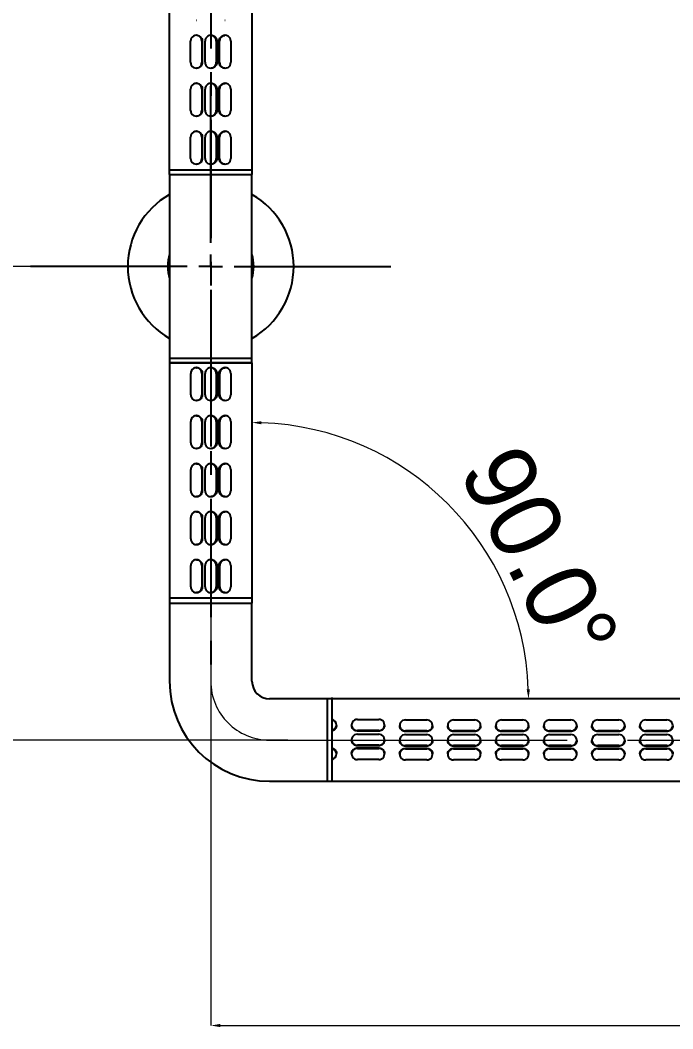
# Model space of a CAD drawing. Extents: x 0 to 3611, y 0 to 2646.
# Drawn here: x 2022 to 2297.4, y 915.2 to 1341.1 of the extents above; entities that cross this region are included whole.
import ezdxf

# ---------------------------------------------------------------- set-up
doc = ezdxf.new("R2010")
doc.units = 0
doc.header["$LTSCALE"] = 10
doc.header["$MEASUREMENT"] = 0
doc.header["$PDMODE"] = 3
doc.header["$PDSIZE"] = -10
doc.linetypes.add('CENTER2S', pattern=[16, 10, -2, 2, -2])
doc.linetypes.add('CENTERX2', pattern=[20.32, 12.7, -2.54, 2.54, -2.54])
doc.layers.get('0').update_dxf_attribs({"linetype": 'CONTINUOUS'})
doc.layers.get('DEFPOINTS').update_dxf_attribs({"linetype": 'CONTINUOUS'})
doc.layers.add('10', color=7, linetype='CONTINUOUS')
doc.layers.add('中心线层', color=1, linetype='CENTERX2', lineweight=25)
doc.styles.add('Daelim Dimension', font='')
doc.styles.get('Daelim Dimension').set_extended_font_data('나눔고딕')
doc.dimstyles.new('DEFAULT', dxfattribs={"dimscale": 2, "dimtxt": 2, "dimasz": 2, "dimexe": 0, "dimexo": 2, "dimgap": 1, "dimtad": 1, "dimdec": 0, "dimzin": 9, "dimdsep": 46, "dimtxsty": 'Daelim Dimension', "dimcen": 0.5, "dimclrd": 5, "dimclre": 5, "dimclrt": 256, "dimadec": 1, "dimazin": 0, "dimtfac": 1, "dimtdec": 0, "dimtix": 1, "dimtmove": 0, "dimatfit": 3, "dimfxl": 1, "dimtolj": 1, "dimtzin": 1, "dimlwd": 9, "dimlwe": 9, "dimarcsym": 0})

# ---------------------------------------------------------------- blocks, each defined once
blk = doc.blocks.new('*D4')
at = {"color": 5, "lineweight": 9, "transparency": 16777216}
for p, q in [((2119.78, 1143.95), (2119.78, 1171.18)), ((2162.04, 1054.5), (2236.46, 1054.5))]:
    blk.add_line(p, q, dxfattribs=at)
blk.add_arc((2119.78, 1054.5), 116.67, 1.9644, 88.0356, dxfattribs=at)
at = {"color": 5, "transparency": 16777216}
for points in [[(2123.77, 1170.44), (2123.79, 1171.77), (2119.78, 1171.18)], [(2237.05, 1058.51), (2235.72, 1058.49), (2236.46, 1054.5)]]:
    blk.add_solid(points, dxfattribs=at)
at = {"layer": 'DEFPOINTS', "color": 0, "transparency": 16777216}
for p in [(2178.12, 1155.54), (2119.78, 1139.95), (2119.78, 1133.53), (2127.24, 1054.5), (2158.04, 1054.5)]:
    blk.add_point(p, dxfattribs=at)
at = {"color": 7, "transparency": 16777216, "insert": (2241.13, 1115.42), "char_height": 30, "attachment_point": 5, "rotation": 296.6569, "style": 'Daelim Dimension'}
blk.add_mtext('\\A1;90.0°', dxfattribs=at)
blk = doc.blocks.new('*D5')
at = {"color": 5, "lineweight": 9, "transparency": 16777216}
for p, q in [((2063.39, 1237.11), (1991.93, 1237.11)), ((1991.93, 1233.11), (1991.93, 1041.11)), ((2134.96, 1037.11), (1991.93, 1037.11))]:
    blk.add_line(p, q, dxfattribs=at)
at = {"color": 5, "transparency": 16777216}
for points in [[(1991.27, 1233.11), (1992.6, 1233.11), (1991.93, 1237.11)], [(1991.27, 1041.11), (1992.6, 1041.11), (1991.93, 1037.11)]]:
    blk.add_solid(points, dxfattribs=at)
at = {"layer": 'DEFPOINTS', "color": 0, "transparency": 16777216}
for p in [(2067.39, 1237.11), (1991.93, 1037.11), (2138.96, 1037.11)]:
    blk.add_point(p, dxfattribs=at)
at = {"color": 7, "transparency": 16777216, "insert": (1973.67, 1137.11), "char_height": 30, "attachment_point": 5, "rotation": 90, "style": 'Daelim Dimension'}
blk.add_mtext('\\A1;200', dxfattribs=at)
blk = doc.blocks.new('*D12')
at = {"color": 5, "lineweight": 9, "transparency": 16777216}
for p, q in [((2102.39, 1095.37), (2102.39, 916.63)), ((2602.3, 1033.11), (2602.3, 916.63)), ((2106.39, 916.63), (2598.3, 916.63))]:
    blk.add_line(p, q, dxfattribs=at)
at = {"color": 5, "transparency": 16777216}
for points in [[(2106.39, 917.3), (2106.39, 915.97), (2102.39, 916.63)], [(2598.3, 917.3), (2598.3, 915.97), (2602.3, 916.63)]]:
    blk.add_solid(points, dxfattribs=at)
at = {"layer": 'DEFPOINTS', "color": 0, "transparency": 16777216}
for p in [(2102.39, 1099.37), (2602.3, 1037.11), (2602.3, 916.63)]:
    blk.add_point(p, dxfattribs=at)
at = {"color": 7, "transparency": 16777216, "insert": (2352.35, 934.92), "char_height": 30, "attachment_point": 5, "style": 'Daelim Dimension'}
blk.add_mtext('\\A1;500', dxfattribs=at)
blk = doc.blocks.new('*D13')
at = {"color": 5, "lineweight": 9, "transparency": 16777216}
for p, q in [((2098.39, 1737.11), (1896.96, 1737.11)), ((1896.96, 1041.11), (1896.96, 1733.11)), ((1987.93, 1037.11), (1896.96, 1037.11))]:
    blk.add_line(p, q, dxfattribs=at)
at = {"color": 5, "transparency": 16777216}
for points in [[(1896.29, 1733.11), (1897.63, 1733.11), (1896.96, 1737.11)], [(1896.29, 1041.11), (1897.63, 1041.11), (1896.96, 1037.11)]]:
    blk.add_solid(points, dxfattribs=at)
at = {"layer": 'DEFPOINTS', "color": 0, "transparency": 16777216}
for p in [(1896.96, 1737.11), (2102.39, 1737.11), (1991.93, 1037.11)]:
    blk.add_point(p, dxfattribs=at)
at = {"color": 7, "transparency": 16777216, "insert": (1878.74, 1387.11), "char_height": 30, "attachment_point": 5, "rotation": 90, "style": 'Daelim Dimension'}
blk.add_mtext('\\A1;700', dxfattribs=at)
blk = doc.blocks.new('SW_CENTERMARKSYMBOL_0')
at = {"layer": '中心线层', "color": 0}
for p, q in [((0, 1.25), (0, 9.5625)), ((0, 0), (0, 0.625)), ((-1.25, 0), (-9.5625, 0)), ((0, 0), (-0.625, 0)), ((0, 0), (0, -0.625)), ((0, 0), (0.625, 0)), ((1.25, 0), (9.5625, 0)), ((0, -1.25), (0, -9.5625))]:
    blk.add_line(p, q, dxfattribs=at)

msp = doc.modelspace()

# ---------------------------------------------------------------- linework, layer by layer
at = {"color": 1, "linetype": 'CENTER2S', "ltscale": 0.5}
msp.add_line((2102.39, 1699.05), (2102.39, 1061.96), dxfattribs=at)
for p, q in [((2085, 1275.86), (2085, 1679.29)), ((2119.78, 1679.3), (2119.78, 1275.86)), ((2085, 1196.36), (2085, 1095)), ((2119.78, 1196.36), (2119.78, 1095)), ((2540.6, 1054.5), (2158.04, 1054.5)), ((2158.04, 1019.72), (2540.61, 1019.72))]:
    msp.add_line(p, q)
at = {"color": 7, "linetype": 'Continuous', "lineweight": 25}
for p, q in [((2096.25, 1341.05), (2096.42, 1341.05)), ((2102.39, 1341.05), (2102.56, 1341.05)), ((2108.31, 1341.05), (2108.49, 1341.05)), ((2096.42, 1334.69), (2096.25, 1334.69)), ((2102.56, 1334.69), (2102.39, 1334.69)), ((2108.49, 1334.69), (2108.31, 1334.69)), ((2093.92, 1323.27), (2093.92, 1332.21)), ((2098.58, 1332.21), (2098.58, 1323.27)), ((2098.81, 1332.21), (2098.81, 1323.27)), ((2100.06, 1323.27), (2100.06, 1332.21)), ((2104.72, 1332.21), (2104.72, 1323.27)), ((2104.96, 1332.21), (2104.96, 1323.27)), ((2105.92, 1323.27), (2105.92, 1332.21)), ((2106.15, 1323.27), (2106.15, 1332.21)), ((2110.82, 1332.21), (2110.82, 1323.27)), ((2096.25, 1320.78), (2096.42, 1320.78)), ((2102.39, 1320.78), (2102.56, 1320.78)), ((2108.31, 1320.78), (2108.49, 1320.78)), ((2093.92, 1302.99), (2093.92, 1311.94)), ((2096.42, 1314.42), (2096.25, 1314.42)), ((2098.58, 1311.94), (2098.58, 1302.99)), ((2098.81, 1311.94), (2098.81, 1302.99)), ((2100.06, 1302.99), (2100.06, 1311.94)), ((2102.56, 1314.42), (2102.39, 1314.42)), ((2104.72, 1311.94), (2104.72, 1302.99)), ((2104.96, 1311.94), (2104.96, 1302.99)), ((2105.92, 1302.99), (2105.92, 1311.94)), ((2106.15, 1302.99), (2106.15, 1311.94)), ((2108.49, 1314.42), (2108.31, 1314.42)), ((2110.82, 1311.94), (2110.82, 1302.99)), ((2096.25, 1300.51), (2096.42, 1300.51)), ((2102.39, 1300.51), (2102.56, 1300.51)), ((2108.31, 1300.51), (2108.49, 1300.51)), ((2093.92, 1282.72), (2093.92, 1291.66)), ((2096.42, 1294.15), (2096.25, 1294.15)), ((2098.58, 1291.66), (2098.58, 1282.72)), ((2098.81, 1291.66), (2098.81, 1282.72)), ((2100.06, 1282.72), (2100.06, 1291.66)), ((2102.56, 1294.15), (2102.39, 1294.15)), ((2104.72, 1291.66), (2104.72, 1282.72)), ((2104.96, 1291.66), (2104.96, 1282.72)), ((2105.92, 1282.72), (2105.92, 1291.66)), ((2106.15, 1282.72), (2106.15, 1291.66)), ((2108.49, 1294.15), (2108.31, 1294.15)), ((2110.82, 1291.66), (2110.82, 1282.72)), ((2085, 1277.85), (2119.78, 1277.85)), ((2085, 1277.85), (2119.78, 1277.85)), ((2096.25, 1280.24), (2096.42, 1280.24)), ((2102.39, 1280.24), (2102.56, 1280.24)), ((2108.31, 1280.24), (2108.49, 1280.24)), ((2085, 1275.86), (2085, 1237.11)), ((2085, 1275.86), (2119.78, 1275.86)), ((2119.78, 1237.11), (2119.78, 1275.86)), ((2085, 1237.11), (2085, 1198.35)), ((2119.78, 1198.35), (2119.78, 1237.11)), ((2085, 1198.35), (2085, 1196.36)), ((2085, 1198.35), (2119.78, 1198.35)), ((2119.78, 1196.36), (2119.78, 1198.35)), ((2119.78, 1196.36), (2085, 1196.36)), ((2085, 1196.36), (2119.78, 1196.36)), ((2096.45, 1194.38), (2096.27, 1194.38)), ((2102.56, 1194.38), (2102.39, 1194.38)), ((2108.51, 1194.38), (2108.34, 1194.38)), ((2093.94, 1182.95), (2093.94, 1191.89)), ((2098.61, 1191.89), (2098.61, 1182.95)), ((2098.84, 1191.89), (2098.84, 1182.95)), ((2100.06, 1182.95), (2100.06, 1191.89)), ((2104.73, 1191.89), (2104.73, 1182.95)), ((2104.96, 1191.89), (2104.96, 1182.95)), ((2105.95, 1182.95), (2105.95, 1191.89)), ((2106.18, 1182.95), (2106.18, 1191.89)), ((2110.85, 1191.89), (2110.85, 1182.95)), ((2096.27, 1180.46), (2096.45, 1180.46)), ((2102.39, 1180.46), (2102.56, 1180.46)), ((2108.34, 1180.46), (2108.51, 1180.46)), ((2093.94, 1162.68), (2093.94, 1171.62)), ((2096.45, 1174.1), (2096.27, 1174.1)), ((2098.61, 1171.62), (2098.61, 1162.68)), ((2098.84, 1171.62), (2098.84, 1162.68)), ((2100.06, 1162.68), (2100.06, 1171.62)), ((2102.56, 1174.1), (2102.39, 1174.1)), ((2104.73, 1171.62), (2104.73, 1162.68)), ((2104.96, 1171.62), (2104.96, 1162.68)), ((2105.95, 1162.68), (2105.95, 1171.62)), ((2106.18, 1162.68), (2106.18, 1171.62)), ((2108.51, 1174.1), (2108.34, 1174.1)), ((2110.85, 1171.62), (2110.85, 1162.68)), ((2096.27, 1160.19), (2096.45, 1160.19)), ((2102.39, 1160.19), (2102.56, 1160.19)), ((2108.34, 1160.19), (2108.51, 1160.19)), ((2093.94, 1142.4), (2093.94, 1151.35)), ((2096.45, 1153.83), (2096.27, 1153.83)), ((2098.61, 1151.35), (2098.61, 1142.4)), ((2098.84, 1151.35), (2098.84, 1142.4)), ((2100.06, 1142.4), (2100.06, 1151.35)), ((2102.56, 1153.83), (2102.39, 1153.83)), ((2104.73, 1151.35), (2104.73, 1142.4)), ((2104.96, 1151.35), (2104.96, 1142.4)), ((2105.95, 1142.4), (2105.95, 1151.35)), ((2106.18, 1142.4), (2106.18, 1151.35)), ((2108.51, 1153.83), (2108.34, 1153.83)), ((2110.85, 1151.35), (2110.85, 1142.4)), ((2096.27, 1139.92), (2096.45, 1139.92)), ((2102.39, 1139.92), (2102.56, 1139.92)), ((2108.34, 1139.92), (2108.51, 1139.92)), ((2096.45, 1133.56), (2096.27, 1133.56)), ((2102.56, 1133.56), (2102.39, 1133.56)), ((2108.51, 1133.56), (2108.34, 1133.56)), ((2093.94, 1122.13), (2093.94, 1131.07)), ((2098.61, 1131.07), (2098.61, 1122.13)), ((2098.84, 1131.07), (2098.84, 1122.13)), ((2100.06, 1122.13), (2100.06, 1131.07)), ((2104.73, 1131.07), (2104.73, 1122.13)), ((2104.96, 1131.07), (2104.96, 1122.13)), ((2105.95, 1122.13), (2105.95, 1131.07)), ((2106.18, 1122.13), (2106.18, 1131.07)), ((2110.85, 1131.07), (2110.85, 1122.13)), ((2096.27, 1119.65), (2096.45, 1119.65)), ((2102.39, 1119.65), (2102.56, 1119.65)), ((2108.34, 1119.65), (2108.51, 1119.65)), ((2096.45, 1113.29), (2096.27, 1113.29)), ((2102.56, 1113.29), (2102.39, 1113.29)), ((2108.51, 1113.29), (2108.34, 1113.29)), ((2093.94, 1101.86), (2093.94, 1110.8)), ((2098.61, 1110.8), (2098.61, 1101.86)), ((2098.84, 1110.8), (2098.84, 1101.86)), ((2100.06, 1101.86), (2100.06, 1110.8)), ((2104.73, 1110.8), (2104.73, 1101.86)), ((2104.96, 1110.8), (2104.96, 1101.86)), ((2105.95, 1101.86), (2105.95, 1110.8)), ((2106.18, 1101.86), (2106.18, 1110.8)), ((2110.85, 1110.8), (2110.85, 1101.86)), ((2096.27, 1099.37), (2096.45, 1099.37)), ((2102.39, 1099.37), (2102.56, 1099.37)), ((2108.34, 1099.37), (2108.51, 1099.37)), ((2119.78, 1096.99), (2085, 1096.99)), ((2085, 1095), (2085, 1061.96)), ((2085, 1095), (2119.78, 1095)), ((2119.78, 1061.96), (2119.78, 1095)), ((2158.04, 1054.5), (2127.24, 1054.5)), ((2151.64, 1054.5), (2149.22, 1054.5)), ((2151.64, 1019.72), (2151.64, 1054.5)), ((2151.64, 1019.72), (2151.64, 1054.5)), ((2153.63, 1019.38), (2153.63, 1055.18)), ((2155.46, 1043.32), (2155.46, 1043.5)), ((2161.82, 1043.5), (2161.82, 1043.32)), ((2164.3, 1045.83), (2173.25, 1045.83)), ((2175.73, 1043.32), (2175.73, 1043.5)), ((2182.09, 1043.33), (2182.09, 1043.15)), ((2184.57, 1045.66), (2193.52, 1045.66)), ((2196, 1043.15), (2196, 1043.33)), ((2202.36, 1043.33), (2202.36, 1043.15)), ((2204.85, 1045.66), (2213.79, 1045.66)), ((2216.28, 1043.15), (2216.28, 1043.33)), ((2222.64, 1043.33), (2222.64, 1043.15)), ((2225.12, 1045.66), (2234.06, 1045.66)), ((2236.55, 1043.15), (2236.55, 1043.33)), ((2242.91, 1043.33), (2242.91, 1043.15)), ((2245.39, 1045.66), (2254.34, 1045.66)), ((2256.82, 1043.15), (2256.82, 1043.33)), ((2263.18, 1043.33), (2263.18, 1043.15)), ((2265.66, 1045.66), (2274.61, 1045.66)), ((2277.09, 1043.15), (2277.09, 1043.33)), ((2283.45, 1043.33), (2283.45, 1043.15)), ((2285.94, 1045.66), (2294.88, 1045.66)), ((2173.25, 1041.17), (2164.3, 1041.17)), ((2173.25, 1040.93), (2164.3, 1040.93)), ((2164.3, 1039.61), (2173.25, 1039.61)), ((2193.52, 1041), (2184.57, 1041)), ((2193.52, 1040.76), (2184.57, 1040.76)), ((2184.57, 1039.44), (2193.52, 1039.44)), ((2213.79, 1041), (2204.85, 1041)), ((2213.79, 1040.76), (2204.85, 1040.76)), ((2204.85, 1039.44), (2213.79, 1039.44)), ((2234.06, 1041), (2225.12, 1041)), ((2234.06, 1040.76), (2225.12, 1040.76)), ((2225.12, 1039.44), (2234.06, 1039.44)), ((2254.34, 1041), (2245.39, 1041)), ((2254.34, 1040.76), (2245.39, 1040.76)), ((2245.39, 1039.44), (2254.34, 1039.44)), ((2274.61, 1041), (2265.66, 1041)), ((2274.61, 1040.76), (2265.66, 1040.76)), ((2265.66, 1039.44), (2274.61, 1039.44)), ((2294.88, 1041), (2285.94, 1041)), ((2294.88, 1040.76), (2285.94, 1040.76)), ((2285.94, 1039.44), (2294.88, 1039.44)), ((2161.82, 1037.28), (2161.82, 1037.11)), ((2173.25, 1034.95), (2164.3, 1034.95)), ((2175.73, 1037.11), (2175.73, 1037.28)), ((2182.09, 1037.11), (2182.09, 1036.94)), ((2193.52, 1034.78), (2184.57, 1034.78)), ((2196, 1036.94), (2196, 1037.11)), ((2202.36, 1037.11), (2202.36, 1036.94)), ((2213.79, 1034.78), (2204.85, 1034.78)), ((2216.28, 1036.94), (2216.28, 1037.11)), ((2222.64, 1037.11), (2222.64, 1036.94)), ((2234.06, 1034.78), (2225.12, 1034.78)), ((2236.55, 1036.94), (2236.55, 1037.11)), ((2242.91, 1037.11), (2242.91, 1036.94)), ((2254.34, 1034.78), (2245.39, 1034.78)), ((2256.82, 1036.94), (2256.82, 1037.11)), ((2263.18, 1037.11), (2263.18, 1036.94)), ((2274.61, 1034.78), (2265.66, 1034.78)), ((2277.09, 1036.94), (2277.09, 1037.11)), ((2283.45, 1037.11), (2283.45, 1036.94)), ((2294.88, 1034.78), (2285.94, 1034.78)), ((2155.46, 1031.26), (2155.46, 1031.43)), ((2161.82, 1031.43), (2161.82, 1031.26)), ((2173.25, 1034.72), (2164.3, 1034.72)), ((2164.3, 1033.83), (2173.25, 1033.83)), ((2164.3, 1033.6), (2173.25, 1033.6)), ((2175.73, 1031.26), (2175.73, 1031.43)), ((2182.09, 1031.26), (2182.09, 1031.09)), ((2193.52, 1034.55), (2184.57, 1034.55)), ((2184.57, 1033.66), (2193.52, 1033.66)), ((2184.57, 1033.43), (2193.52, 1033.43)), ((2196, 1031.09), (2196, 1031.26)), ((2202.36, 1031.26), (2202.36, 1031.09)), ((2213.79, 1034.55), (2204.85, 1034.55)), ((2204.85, 1033.66), (2213.79, 1033.66)), ((2204.85, 1033.43), (2213.79, 1033.43)), ((2216.28, 1031.09), (2216.28, 1031.26)), ((2222.64, 1031.26), (2222.64, 1031.09)), ((2234.06, 1034.55), (2225.12, 1034.55)), ((2225.12, 1033.66), (2234.06, 1033.66)), ((2225.12, 1033.43), (2234.06, 1033.43)), ((2236.55, 1031.09), (2236.55, 1031.26)), ((2242.91, 1031.26), (2242.91, 1031.09)), ((2254.34, 1034.55), (2245.39, 1034.55)), ((2245.39, 1033.66), (2254.34, 1033.66)), ((2245.39, 1033.43), (2254.34, 1033.43)), ((2256.82, 1031.09), (2256.82, 1031.26)), ((2263.18, 1031.26), (2263.18, 1031.09)), ((2274.61, 1034.55), (2265.66, 1034.55)), ((2265.66, 1033.66), (2274.61, 1033.66)), ((2265.66, 1033.43), (2274.61, 1033.43)), ((2277.09, 1031.09), (2277.09, 1031.26)), ((2283.45, 1031.26), (2283.45, 1031.09)), ((2294.88, 1034.55), (2285.94, 1034.55)), ((2285.94, 1033.66), (2294.88, 1033.66)), ((2285.94, 1033.43), (2294.88, 1033.43)), ((2173.25, 1028.92), (2164.3, 1028.92)), ((2193.52, 1028.75), (2184.57, 1028.75)), ((2213.79, 1028.75), (2204.85, 1028.75)), ((2234.06, 1028.75), (2225.12, 1028.75)), ((2254.34, 1028.75), (2245.39, 1028.75)), ((2274.61, 1028.75), (2265.66, 1028.75)), ((2294.88, 1028.75), (2285.94, 1028.75)), ((2127.24, 1019.72), (2158.04, 1019.72))]:
    msp.add_line(p, q, dxfattribs=at)
for centre, radius, start, end in [((2096.25, 1332.33), 2.34, 357.108, 182.892), ((2102.39, 1332.33), 2.34, 357.108, 182.892), ((2108.49, 1332.33), 2.34, 357.1562, 182.8438), ((2096.25, 1323.15), 2.34, 177.1089, 2.8911), ((2102.39, 1323.15), 2.34, 177.1089, 2.8911), ((2108.49, 1323.15), 2.34, 177.1566, 2.8434), ((2096.25, 1312.05), 2.34, 357.1089, 182.8911), ((2102.39, 1312.05), 2.34, 357.1089, 182.8911), ((2108.49, 1312.05), 2.34, 357.1566, 182.8434), ((2096.25, 1302.88), 2.34, 177.1085, 2.8915), ((2102.39, 1302.88), 2.34, 177.1085, 2.8915), ((2108.49, 1302.88), 2.34, 177.1566, 2.8434), ((2096.25, 1291.78), 2.34, 357.1085, 182.8915), ((2102.39, 1291.78), 2.34, 357.1085, 182.8915), ((2108.49, 1291.78), 2.34, 357.1566, 182.8434), ((2096.25, 1282.6), 2.34, 177.1085, 2.8915), ((2102.39, 1282.6), 2.34, 177.1085, 2.8915), ((2108.49, 1282.6), 2.34, 177.1566, 2.8434), ((2102.39, 1237.11), 35, 119.7935, 240.2065), ((2102.39, 1237.11), 35, 299.7935, 60.2065), ((2102.39, 1237.11), 18.14, 163.5171, 196.4829), ((2102.39, 1237.11), 18.14, 343.5171, 16.4829), ((2096.27, 1192.01), 2.34, 357.1338, 182.8662), ((2102.39, 1192.01), 2.34, 357.1338, 182.8662), ((2108.51, 1192.01), 2.34, 357.1312, 182.8688), ((2096.27, 1182.83), 2.34, 177.1338, 2.8662), ((2102.39, 1182.83), 2.34, 177.1338, 2.8662), ((2108.51, 1182.83), 2.34, 177.1312, 2.8688), ((2096.27, 1171.74), 2.34, 357.1338, 182.8662), ((2102.39, 1171.74), 2.34, 357.1338, 182.8662), ((2108.51, 1171.74), 2.34, 357.1312, 182.8688), ((2096.27, 1162.56), 2.34, 177.1338, 2.8662), ((2102.39, 1162.56), 2.34, 177.1338, 2.8662), ((2108.51, 1162.56), 2.34, 177.1312, 2.8688), ((2096.27, 1151.46), 2.34, 357.1334, 182.8666), ((2102.39, 1151.46), 2.34, 357.1334, 182.8666), ((2108.51, 1151.46), 2.34, 357.1312, 182.8688), ((2096.27, 1142.29), 2.34, 177.1334, 2.8666), ((2102.39, 1142.29), 2.34, 177.1334, 2.8666), ((2108.51, 1142.29), 2.34, 177.1312, 2.8688), ((2096.27, 1131.19), 2.34, 357.1334, 182.8666), ((2102.39, 1131.19), 2.34, 357.1334, 182.8666), ((2108.51, 1131.19), 2.34, 357.1312, 182.8688), ((2096.27, 1122.01), 2.34, 177.1338, 2.8662), ((2102.39, 1122.01), 2.34, 177.1338, 2.8662), ((2108.51, 1122.01), 2.34, 177.1312, 2.8688), ((2096.27, 1110.92), 2.34, 357.1338, 182.8662), ((2102.39, 1110.92), 2.34, 357.1338, 182.8662), ((2108.51, 1110.92), 2.34, 357.1312, 182.8688), ((2096.27, 1101.74), 2.34, 177.1338, 2.8662), ((2102.39, 1101.74), 2.34, 177.1338, 2.8662), ((2108.51, 1101.74), 2.34, 177.1312, 2.8688), ((2127.24, 1061.96), 42.23, 180, 270), ((2127.24, 1061.96), 7.45, 180, 270), ((2153.09, 1043.5), 2.33, 283.2648, 76.7352), ((2164.18, 1043.5), 2.33, 87.0355, 272.9645), ((2173.37, 1043.5), 2.33, 267.0355, 92.9645), ((2184.45, 1043.33), 2.33, 87.0356, 272.9644), ((2193.64, 1043.33), 2.33, 267.0355, 92.9645), ((2204.73, 1043.33), 2.33, 87.0355, 272.9645), ((2213.91, 1043.33), 2.33, 267.0355, 92.9645), ((2225, 1043.33), 2.33, 87.0355, 272.9645), ((2234.18, 1043.33), 2.33, 267.0356, 92.9644), ((2245.27, 1043.33), 2.33, 87.0356, 272.9644), ((2254.46, 1043.33), 2.33, 267.0355, 92.9645), ((2265.54, 1043.33), 2.33, 87.0355, 272.9645), ((2274.73, 1043.33), 2.33, 267.0355, 92.9645), ((2285.82, 1043.33), 2.33, 87.0355, 272.9645), ((2295, 1043.33), 2.33, 267.0356, 92.9644), ((2164.18, 1037.28), 2.33, 87.0355, 272.9645), ((2173.37, 1037.28), 2.33, 267.0355, 92.9645), ((2184.45, 1037.11), 2.33, 87.0356, 272.9644), ((2193.64, 1037.11), 2.33, 267.0355, 92.9645), ((2204.73, 1037.11), 2.33, 87.0355, 272.9645), ((2213.91, 1037.11), 2.33, 267.0355, 92.9645), ((2225, 1037.11), 2.33, 87.0355, 272.9645), ((2234.18, 1037.11), 2.33, 267.0356, 92.9644), ((2245.27, 1037.11), 2.33, 87.0356, 272.9644), ((2254.46, 1037.11), 2.33, 267.0355, 92.9645), ((2265.54, 1037.11), 2.33, 87.0355, 272.9645), ((2274.73, 1037.11), 2.33, 267.0355, 92.9645), ((2285.82, 1037.11), 2.33, 87.0355, 272.9645), ((2295, 1037.11), 2.33, 267.0356, 92.9644), ((2153.09, 1031.26), 2.34, 283.396, 76.604), ((2164.19, 1031.26), 2.34, 87.2278, 272.7722), ((2173.36, 1031.26), 2.34, 267.2277, 92.7723), ((2184.46, 1031.09), 2.34, 87.2281, 272.7719), ((2193.63, 1031.09), 2.34, 267.2278, 92.7722), ((2204.73, 1031.09), 2.34, 87.2278, 272.7722), ((2213.9, 1031.09), 2.34, 267.2277, 92.7723), ((2225.01, 1031.09), 2.34, 87.2278, 272.7722), ((2234.18, 1031.09), 2.34, 267.2281, 92.7719), ((2245.28, 1031.09), 2.34, 87.2281, 272.7719), ((2254.45, 1031.09), 2.34, 267.2278, 92.7722), ((2265.55, 1031.09), 2.34, 87.2278, 272.7722), ((2274.72, 1031.09), 2.34, 267.2277, 92.7723), ((2285.82, 1031.09), 2.34, 87.2278, 272.7722), ((2294.99, 1031.09), 2.34, 267.2281, 92.7719)]:
    msp.add_arc(centre, radius, start, end, dxfattribs=at)
for points, knots in [([(2096.42, 1334.66), (2096.51, 1334.67), (2096.85, 1334.71), (2097.46, 1334.48), (2098.12, 1334.01), (2098.61, 1333.32), (2098.8, 1332.68), (2098.81, 1332.3), (2098.81, 1332.21)], [0, 0, 0, 0, 0.070496, 0.28295, 0.496154, 0.711256, 0.926475, 1, 1, 1, 1]), ([(2102.57, 1334.66), (2102.65, 1334.67), (2102.99, 1334.71), (2103.6, 1334.48), (2104.27, 1334.01), (2104.75, 1333.32), (2104.94, 1332.68), (2104.95, 1332.3), (2104.96, 1332.21)], [0, 0, 0, 0, 0.070496, 0.28295, 0.496154, 0.711256, 0.926475, 1, 1, 1, 1]), ([(2105.92, 1332.21), (2105.95, 1332.49), (2106, 1333.04), (2106.42, 1333.78), (2107.03, 1334.34), (2107.7, 1334.66), (2108.14, 1334.66), (2108.32, 1334.66)], [0, 0, 0, 0, 0.213249, 0.426443, 0.641013, 0.856496, 1, 1, 1, 1]), ([(2098.81, 1323.27), (2098.79, 1322.99), (2098.73, 1322.43), (2098.32, 1321.69), (2097.71, 1321.13), (2097.04, 1320.81), (2096.6, 1320.81), (2096.42, 1320.81)], [0, 0, 0, 0, 0.21325, 0.426445, 0.641011, 0.856494, 1, 1, 1, 1]), ([(2104.96, 1323.27), (2104.93, 1322.99), (2104.88, 1322.43), (2104.46, 1321.69), (2103.85, 1321.13), (2103.18, 1320.81), (2102.74, 1320.81), (2102.56, 1320.81)], [0, 0, 0, 0, 0.21325, 0.426445, 0.641011, 0.856494, 1, 1, 1, 1]), ([(2108.31, 1320.81), (2108.23, 1320.8), (2107.88, 1320.77), (2107.28, 1320.99), (2106.61, 1321.46), (2106.13, 1322.16), (2105.94, 1322.8), (2105.92, 1323.17), (2105.92, 1323.27)], [0, 0, 0, 0, 0.070496, 0.282948, 0.496153, 0.711255, 0.926475, 1, 1, 1, 1]), ([(2096.42, 1314.39), (2096.51, 1314.4), (2096.85, 1314.43), (2097.46, 1314.21), (2098.12, 1313.74), (2098.61, 1313.05), (2098.8, 1312.41), (2098.81, 1312.03), (2098.81, 1311.94)], [0, 0, 0, 0, 0.070496, 0.282951, 0.496156, 0.711255, 0.926479, 1, 1, 1, 1]), ([(2102.57, 1314.39), (2102.65, 1314.4), (2102.99, 1314.43), (2103.6, 1314.21), (2104.27, 1313.74), (2104.75, 1313.05), (2104.94, 1312.41), (2104.95, 1312.03), (2104.96, 1311.94)], [0, 0, 0, 0, 0.070496, 0.282951, 0.496156, 0.711255, 0.926479, 1, 1, 1, 1]), ([(2105.92, 1311.94), (2105.95, 1312.21), (2106, 1312.77), (2106.42, 1313.51), (2107.03, 1314.07), (2107.7, 1314.39), (2108.14, 1314.39), (2108.32, 1314.39)], [0, 0, 0, 0, 0.213247, 0.426444, 0.64101, 0.856495, 1, 1, 1, 1]), ([(2098.81, 1302.99), (2098.79, 1302.72), (2098.73, 1302.16), (2098.32, 1301.42), (2097.71, 1300.86), (2097.04, 1300.54), (2096.6, 1300.54), (2096.42, 1300.54)], [0, 0, 0, 0, 0.21325, 0.426444, 0.641012, 0.856495, 1, 1, 1, 1]), ([(2104.96, 1302.99), (2104.93, 1302.72), (2104.88, 1302.16), (2104.46, 1301.42), (2103.85, 1300.86), (2103.18, 1300.54), (2102.74, 1300.54), (2102.56, 1300.54)], [0, 0, 0, 0, 0.21325, 0.426444, 0.641012, 0.856495, 1, 1, 1, 1]), ([(2108.31, 1300.54), (2108.23, 1300.53), (2107.88, 1300.5), (2107.28, 1300.72), (2106.61, 1301.19), (2106.13, 1301.88), (2105.94, 1302.52), (2105.92, 1302.9), (2105.92, 1302.99)], [0, 0, 0, 0, 0.070496, 0.282949, 0.496153, 0.711255, 0.926475, 1, 1, 1, 1]), ([(2096.42, 1294.12), (2096.51, 1294.13), (2096.85, 1294.16), (2097.46, 1293.94), (2098.12, 1293.47), (2098.61, 1292.77), (2098.8, 1292.13), (2098.81, 1291.76), (2098.81, 1291.66)], [0, 0, 0, 0, 0.070496, 0.28295, 0.496156, 0.711255, 0.926475, 1, 1, 1, 1]), ([(2102.57, 1294.12), (2102.65, 1294.13), (2102.99, 1294.16), (2103.6, 1293.94), (2104.27, 1293.47), (2104.75, 1292.77), (2104.94, 1292.13), (2104.95, 1291.76), (2104.96, 1291.66)], [0, 0, 0, 0, 0.070496, 0.28295, 0.496156, 0.711255, 0.926475, 1, 1, 1, 1]), ([(2105.92, 1291.66), (2105.95, 1291.94), (2106, 1292.5), (2106.42, 1293.24), (2107.03, 1293.8), (2107.7, 1294.12), (2108.14, 1294.12), (2108.32, 1294.12)], [0, 0, 0, 0, 0.213246, 0.426444, 0.641012, 0.856496, 1, 1, 1, 1]), ([(2098.81, 1282.72), (2098.79, 1282.44), (2098.73, 1281.89), (2098.32, 1281.15), (2097.71, 1280.59), (2097.04, 1280.27), (2096.6, 1280.27), (2096.42, 1280.27)], [0, 0, 0, 0, 0.21325, 0.426444, 0.641012, 0.856495, 1, 1, 1, 1]), ([(2104.96, 1282.72), (2104.93, 1282.44), (2104.88, 1281.89), (2104.46, 1281.15), (2103.85, 1280.59), (2103.18, 1280.27), (2102.74, 1280.27), (2102.56, 1280.27)], [0, 0, 0, 0, 0.21325, 0.426444, 0.641012, 0.856495, 1, 1, 1, 1]), ([(2108.31, 1280.27), (2108.23, 1280.26), (2107.88, 1280.22), (2107.28, 1280.45), (2106.61, 1280.92), (2106.13, 1281.61), (2105.94, 1282.25), (2105.92, 1282.63), (2105.92, 1282.72)], [0, 0, 0, 0, 0.070496, 0.282949, 0.496153, 0.711255, 0.926475, 1, 1, 1, 1]), ([(2096.45, 1194.35), (2096.53, 1194.35), (2096.88, 1194.39), (2097.48, 1194.16), (2098.15, 1193.69), (2098.63, 1193), (2098.82, 1192.36), (2098.84, 1191.99), (2098.84, 1191.89)], [0, 0, 0, 0, 0.070496, 0.28295, 0.496154, 0.711255, 0.926477, 1, 1, 1, 1]), ([(2102.56, 1194.35), (2102.65, 1194.35), (2102.99, 1194.39), (2103.6, 1194.16), (2104.27, 1193.69), (2104.75, 1193), (2104.94, 1192.36), (2104.95, 1191.99), (2104.96, 1191.89)], [0, 0, 0, 0, 0.070496, 0.28295, 0.496154, 0.711255, 0.926477, 1, 1, 1, 1]), ([(2105.95, 1191.89), (2105.97, 1192.17), (2106.03, 1192.72), (2106.44, 1193.47), (2107.05, 1194.03), (2107.72, 1194.35), (2108.16, 1194.35), (2108.34, 1194.35)], [0, 0, 0, 0, 0.213248, 0.426444, 0.641011, 0.856495, 1, 1, 1, 1]), ([(2098.84, 1182.95), (2098.81, 1182.67), (2098.76, 1182.12), (2098.34, 1181.37), (2097.73, 1180.81), (2097.06, 1180.49), (2096.62, 1180.49), (2096.44, 1180.49)], [0, 0, 0, 0, 0.213248, 0.426444, 0.641012, 0.856495, 1, 1, 1, 1]), ([(2104.96, 1182.95), (2104.93, 1182.67), (2104.88, 1182.12), (2104.46, 1181.37), (2103.85, 1180.81), (2103.18, 1180.49), (2102.74, 1180.49), (2102.56, 1180.49)], [0, 0, 0, 0, 0.213248, 0.426444, 0.641012, 0.856495, 1, 1, 1, 1]), ([(2108.34, 1180.49), (2108.25, 1180.49), (2107.91, 1180.45), (2107.31, 1180.68), (2106.64, 1181.15), (2106.15, 1181.84), (2105.96, 1182.48), (2105.95, 1182.85), (2105.95, 1182.95)], [0, 0, 0, 0, 0.070497, 0.28295, 0.496155, 0.711255, 0.926475, 1, 1, 1, 1]), ([(2096.45, 1174.07), (2096.53, 1174.08), (2096.88, 1174.12), (2097.48, 1173.89), (2098.15, 1173.42), (2098.63, 1172.73), (2098.82, 1172.09), (2098.84, 1171.71), (2098.84, 1171.62)], [0, 0, 0, 0, 0.070496, 0.28295, 0.496154, 0.711255, 0.926477, 1, 1, 1, 1]), ([(2102.56, 1174.07), (2102.65, 1174.08), (2102.99, 1174.12), (2103.6, 1173.89), (2104.27, 1173.42), (2104.75, 1172.73), (2104.94, 1172.09), (2104.95, 1171.71), (2104.96, 1171.62)], [0, 0, 0, 0, 0.070496, 0.28295, 0.496154, 0.711255, 0.926477, 1, 1, 1, 1]), ([(2105.95, 1171.62), (2105.97, 1171.9), (2106.03, 1172.45), (2106.44, 1173.19), (2107.05, 1173.75), (2107.72, 1174.07), (2108.16, 1174.07), (2108.34, 1174.07)], [0, 0, 0, 0, 0.213248, 0.426444, 0.641012, 0.856495, 1, 1, 1, 1]), ([(2098.84, 1162.68), (2098.81, 1162.4), (2098.76, 1161.84), (2098.34, 1161.1), (2097.73, 1160.54), (2097.06, 1160.22), (2096.62, 1160.22), (2096.44, 1160.22)], [0, 0, 0, 0, 0.213248, 0.426444, 0.641011, 0.856495, 1, 1, 1, 1]), ([(2104.96, 1162.68), (2104.93, 1162.4), (2104.88, 1161.84), (2104.46, 1161.1), (2103.85, 1160.54), (2103.18, 1160.22), (2102.74, 1160.22), (2102.56, 1160.22)], [0, 0, 0, 0, 0.213248, 0.426444, 0.641011, 0.856495, 1, 1, 1, 1]), ([(2108.34, 1160.22), (2108.25, 1160.21), (2107.91, 1160.18), (2107.31, 1160.4), (2106.64, 1160.87), (2106.15, 1161.57), (2105.96, 1162.21), (2105.95, 1162.58), (2105.95, 1162.68)], [0, 0, 0, 0, 0.070497, 0.28295, 0.496155, 0.711255, 0.926477, 1, 1, 1, 1]), ([(2096.45, 1153.8), (2096.53, 1153.81), (2096.88, 1153.84), (2097.48, 1153.62), (2098.15, 1153.15), (2098.63, 1152.46), (2098.82, 1151.82), (2098.84, 1151.44), (2098.84, 1151.35)], [0, 0, 0, 0, 0.070496, 0.282949, 0.496153, 0.711254, 0.926475, 1, 1, 1, 1]), ([(2102.56, 1153.8), (2102.65, 1153.81), (2102.99, 1153.84), (2103.6, 1153.62), (2104.27, 1153.15), (2104.75, 1152.46), (2104.94, 1151.82), (2104.95, 1151.44), (2104.96, 1151.35)], [0, 0, 0, 0, 0.070496, 0.282949, 0.496153, 0.711254, 0.926475, 1, 1, 1, 1]), ([(2105.95, 1151.35), (2105.97, 1151.62), (2106.03, 1152.18), (2106.44, 1152.92), (2107.05, 1153.48), (2107.72, 1153.8), (2108.16, 1153.8), (2108.34, 1153.8)], [0, 0, 0, 0, 0.21325, 0.426444, 0.641012, 0.856495, 1, 1, 1, 1]), ([(2098.84, 1142.4), (2098.81, 1142.13), (2098.76, 1141.57), (2098.34, 1140.83), (2097.73, 1140.27), (2097.06, 1139.95), (2096.62, 1139.95), (2096.44, 1139.95)], [0, 0, 0, 0, 0.21325, 0.426444, 0.641012, 0.856495, 1, 1, 1, 1]), ([(2104.96, 1142.4), (2104.93, 1142.13), (2104.88, 1141.57), (2104.46, 1140.83), (2103.85, 1140.27), (2103.18, 1139.95), (2102.74, 1139.95), (2102.56, 1139.95)], [0, 0, 0, 0, 0.21325, 0.426444, 0.641012, 0.856495, 1, 1, 1, 1]), ([(2108.34, 1139.95), (2108.25, 1139.94), (2107.91, 1139.91), (2107.31, 1140.13), (2106.64, 1140.6), (2106.15, 1141.29), (2105.96, 1141.93), (2105.95, 1142.31), (2105.95, 1142.4)], [0, 0, 0, 0, 0.070497, 0.28295, 0.496154, 0.711254, 0.926475, 1, 1, 1, 1]), ([(2096.45, 1133.53), (2096.53, 1133.54), (2096.88, 1133.57), (2097.48, 1133.35), (2098.15, 1132.88), (2098.63, 1132.18), (2098.82, 1131.54), (2098.84, 1131.17), (2098.84, 1131.07)], [0, 0, 0, 0, 0.070496, 0.28295, 0.496154, 0.711254, 0.926476, 1, 1, 1, 1]), ([(2102.56, 1133.53), (2102.65, 1133.54), (2102.99, 1133.57), (2103.6, 1133.35), (2104.27, 1132.88), (2104.75, 1132.18), (2104.94, 1131.54), (2104.95, 1131.17), (2104.96, 1131.07)], [0, 0, 0, 0, 0.070496, 0.28295, 0.496154, 0.711254, 0.926476, 1, 1, 1, 1]), ([(2105.95, 1131.07), (2105.97, 1131.35), (2106.03, 1131.91), (2106.44, 1132.65), (2107.05, 1133.21), (2107.72, 1133.53), (2108.16, 1133.53), (2108.34, 1133.53)], [0, 0, 0, 0, 0.213249, 0.426444, 0.641012, 0.856495, 1, 1, 1, 1]), ([(2098.84, 1122.13), (2098.81, 1121.85), (2098.76, 1121.3), (2098.34, 1120.56), (2097.73, 1120), (2097.06, 1119.68), (2096.62, 1119.68), (2096.44, 1119.68)], [0, 0, 0, 0, 0.213248, 0.426444, 0.641012, 0.856495, 1, 1, 1, 1]), ([(2104.96, 1122.13), (2104.93, 1121.85), (2104.88, 1121.3), (2104.46, 1120.56), (2103.85, 1120), (2103.18, 1119.68), (2102.74, 1119.68), (2102.56, 1119.68)], [0, 0, 0, 0, 0.213248, 0.426444, 0.641012, 0.856495, 1, 1, 1, 1]), ([(2108.34, 1119.68), (2108.25, 1119.67), (2107.91, 1119.63), (2107.31, 1119.86), (2106.64, 1120.33), (2106.15, 1121.02), (2105.96, 1121.66), (2105.95, 1122.04), (2105.95, 1122.13)], [0, 0, 0, 0, 0.070497, 0.28295, 0.496154, 0.711255, 0.926476, 1, 1, 1, 1]), ([(2096.45, 1113.26), (2096.53, 1113.26), (2096.88, 1113.3), (2097.48, 1113.07), (2098.15, 1112.6), (2098.63, 1111.91), (2098.82, 1111.27), (2098.84, 1110.9), (2098.84, 1110.8)], [0, 0, 0, 0, 0.070496, 0.28295, 0.496154, 0.711255, 0.926476, 1, 1, 1, 1]), ([(2102.56, 1113.26), (2102.65, 1113.26), (2102.99, 1113.3), (2103.6, 1113.07), (2104.27, 1112.6), (2104.75, 1111.91), (2104.94, 1111.27), (2104.95, 1110.9), (2104.96, 1110.8)], [0, 0, 0, 0, 0.070496, 0.28295, 0.496154, 0.711255, 0.926476, 1, 1, 1, 1]), ([(2105.95, 1110.8), (2105.97, 1111.08), (2106.03, 1111.63), (2106.44, 1112.38), (2107.05, 1112.94), (2107.72, 1113.26), (2108.16, 1113.26), (2108.34, 1113.26)], [0, 0, 0, 0, 0.213248, 0.426444, 0.641012, 0.856495, 1, 1, 1, 1]), ([(2098.84, 1101.86), (2098.81, 1101.58), (2098.76, 1101.03), (2098.34, 1100.28), (2097.73, 1099.72), (2097.06, 1099.4), (2096.62, 1099.4), (2096.44, 1099.41)], [0, 0, 0, 0, 0.213248, 0.426444, 0.641012, 0.856495, 1, 1, 1, 1]), ([(2104.96, 1101.86), (2104.93, 1101.58), (2104.88, 1101.03), (2104.46, 1100.28), (2103.85, 1099.72), (2103.18, 1099.4), (2102.74, 1099.4), (2102.56, 1099.41)], [0, 0, 0, 0, 0.213248, 0.426444, 0.641012, 0.856495, 1, 1, 1, 1]), ([(2108.34, 1099.41), (2108.25, 1099.4), (2107.91, 1099.36), (2107.31, 1099.59), (2106.64, 1100.06), (2106.15, 1100.75), (2105.96, 1101.39), (2105.95, 1101.76), (2105.95, 1101.86)], [0, 0, 0, 0, 0.070497, 0.28295, 0.496154, 0.711255, 0.926476, 1, 1, 1, 1]), ([(2155.43, 1043.32), (2155.44, 1043.23), (2155.47, 1042.89), (2155.25, 1042.29), (2154.78, 1041.62), (2154.19, 1041.21), (2153.78, 1041.06), (2153.63, 1041.02)], [0, 0, 0, 0, 0.0704961, 0.2829499, 0.4961543, 0.7112549, 0.8296422, 0.8296422, 0.8296422, 0.8296422]), ([(2164.3, 1040.93), (2164.02, 1040.96), (2163.47, 1041.01), (2162.73, 1041.43), (2162.17, 1042.04), (2161.85, 1042.71), (2161.85, 1043.15), (2161.85, 1043.32)], [0, 0, 0, 0, 0.213248, 0.426444, 0.641012, 0.856495, 1, 1, 1, 1]), ([(2175.7, 1043.32), (2175.71, 1043.23), (2175.74, 1042.89), (2175.52, 1042.29), (2175.05, 1041.62), (2174.35, 1041.14), (2173.72, 1040.95), (2173.34, 1040.93), (2173.25, 1040.93)], [0, 0, 0, 0, 0.070496, 0.282949, 0.496153, 0.711254, 0.926475, 1, 1, 1, 1]), ([(2184.57, 1040.76), (2184.3, 1040.79), (2183.74, 1040.84), (2183, 1041.26), (2182.44, 1041.87), (2182.12, 1042.54), (2182.12, 1042.98), (2182.12, 1043.15)], [0, 0, 0, 0, 0.213248, 0.426444, 0.641012, 0.856495, 1, 1, 1, 1]), ([(2195.97, 1043.15), (2195.98, 1043.06), (2196.01, 1042.72), (2195.79, 1042.12), (2195.32, 1041.45), (2194.63, 1040.97), (2193.99, 1040.78), (2193.61, 1040.76), (2193.52, 1040.76)], [0, 0, 0, 0, 0.070496, 0.28295, 0.496154, 0.711255, 0.926477, 1, 1, 1, 1]), ([(2204.85, 1040.76), (2204.57, 1040.79), (2204.01, 1040.84), (2203.27, 1041.26), (2202.71, 1041.87), (2202.39, 1042.54), (2202.39, 1042.98), (2202.39, 1043.15)], [0, 0, 0, 0, 0.213248, 0.426444, 0.641012, 0.856495, 1, 1, 1, 1]), ([(2216.24, 1043.15), (2216.25, 1043.06), (2216.29, 1042.72), (2216.06, 1042.12), (2215.59, 1041.45), (2214.9, 1040.97), (2214.26, 1040.78), (2213.89, 1040.76), (2213.79, 1040.76)], [0, 0, 0, 0, 0.070496, 0.282949, 0.496153, 0.711254, 0.926475, 1, 1, 1, 1]), ([(2225.12, 1040.76), (2224.84, 1040.79), (2224.29, 1040.84), (2223.54, 1041.26), (2222.99, 1041.87), (2222.67, 1042.54), (2222.67, 1042.98), (2222.67, 1043.15)], [0, 0, 0, 0, 0.21325, 0.426444, 0.641012, 0.856495, 1, 1, 1, 1]), ([(2236.52, 1043.15), (2236.53, 1043.06), (2236.56, 1042.72), (2236.34, 1042.12), (2235.87, 1041.45), (2235.17, 1040.97), (2234.53, 1040.78), (2234.16, 1040.76), (2234.06, 1040.76)], [0, 0, 0, 0, 0.070496, 0.282951, 0.496155, 0.711255, 0.926479, 1, 1, 1, 1]), ([(2245.39, 1040.76), (2245.11, 1040.79), (2244.56, 1040.84), (2243.82, 1041.26), (2243.26, 1041.87), (2242.94, 1042.54), (2242.94, 1042.98), (2242.94, 1043.15)], [0, 0, 0, 0, 0.213248, 0.426444, 0.641012, 0.856495, 1, 1, 1, 1]), ([(2256.79, 1043.15), (2256.8, 1043.06), (2256.83, 1042.72), (2256.61, 1042.12), (2256.14, 1041.45), (2255.44, 1040.97), (2254.81, 1040.78), (2254.43, 1040.76), (2254.34, 1040.76)], [0, 0, 0, 0, 0.070496, 0.28295, 0.496154, 0.711255, 0.926477, 1, 1, 1, 1]), ([(2265.66, 1040.76), (2265.39, 1040.79), (2264.83, 1040.84), (2264.09, 1041.26), (2263.53, 1041.87), (2263.21, 1042.54), (2263.21, 1042.98), (2263.21, 1043.15)], [0, 0, 0, 0, 0.213248, 0.426444, 0.641012, 0.856495, 1, 1, 1, 1]), ([(2277.06, 1043.15), (2277.07, 1043.06), (2277.1, 1042.72), (2276.88, 1042.12), (2276.41, 1041.45), (2275.72, 1040.97), (2275.08, 1040.78), (2274.7, 1040.76), (2274.61, 1040.76)], [0, 0, 0, 0, 0.070496, 0.282949, 0.496153, 0.711254, 0.926475, 1, 1, 1, 1]), ([(2285.94, 1040.76), (2285.66, 1040.79), (2285.1, 1040.84), (2284.36, 1041.26), (2283.8, 1041.87), (2283.48, 1042.54), (2283.48, 1042.98), (2283.48, 1043.15)], [0, 0, 0, 0, 0.21325, 0.426444, 0.641012, 0.856495, 1, 1, 1, 1]), ([(2297.33, 1043.15), (2297.34, 1043.06), (2297.38, 1042.72), (2297.15, 1042.12), (2296.68, 1041.45), (2295.99, 1040.97), (2295.35, 1040.78), (2294.98, 1040.76), (2294.88, 1040.76)], [0, 0, 0, 0, 0.070496, 0.282951, 0.496155, 0.711255, 0.926479, 1, 1, 1, 1]), ([(2164.3, 1034.72), (2164.02, 1034.75), (2163.47, 1034.8), (2162.73, 1035.22), (2162.17, 1035.83), (2161.85, 1036.5), (2161.85, 1036.94), (2161.85, 1037.11)], [0, 0, 0, 0, 0.213248, 0.426444, 0.641012, 0.856495, 1, 1, 1, 1]), ([(2175.7, 1037.11), (2175.71, 1037.02), (2175.74, 1036.68), (2175.52, 1036.08), (2175.05, 1035.41), (2174.35, 1034.93), (2173.72, 1034.74), (2173.34, 1034.72), (2173.25, 1034.72)], [0, 0, 0, 0, 0.070496, 0.282949, 0.496153, 0.711254, 0.926475, 1, 1, 1, 1]), ([(2184.57, 1034.55), (2184.3, 1034.58), (2183.74, 1034.63), (2183, 1035.05), (2182.44, 1035.66), (2182.12, 1036.33), (2182.12, 1036.77), (2182.12, 1036.94)], [0, 0, 0, 0, 0.213248, 0.426444, 0.641012, 0.856495, 1, 1, 1, 1]), ([(2195.97, 1036.94), (2195.98, 1036.85), (2196.01, 1036.51), (2195.79, 1035.91), (2195.32, 1035.24), (2194.63, 1034.76), (2193.99, 1034.57), (2193.61, 1034.55), (2193.52, 1034.55)], [0, 0, 0, 0, 0.070496, 0.28295, 0.496154, 0.711255, 0.926477, 1, 1, 1, 1]), ([(2204.85, 1034.55), (2204.57, 1034.58), (2204.01, 1034.63), (2203.27, 1035.05), (2202.71, 1035.66), (2202.39, 1036.33), (2202.39, 1036.77), (2202.39, 1036.94)], [0, 0, 0, 0, 0.213248, 0.426444, 0.641012, 0.856495, 1, 1, 1, 1]), ([(2216.24, 1036.94), (2216.25, 1036.85), (2216.29, 1036.51), (2216.06, 1035.91), (2215.59, 1035.24), (2214.9, 1034.76), (2214.26, 1034.57), (2213.89, 1034.55), (2213.79, 1034.55)], [0, 0, 0, 0, 0.070496, 0.282949, 0.496153, 0.711254, 0.926475, 1, 1, 1, 1]), ([(2225.12, 1034.55), (2224.84, 1034.58), (2224.29, 1034.63), (2223.54, 1035.05), (2222.99, 1035.66), (2222.67, 1036.33), (2222.67, 1036.77), (2222.67, 1036.94)], [0, 0, 0, 0, 0.21325, 0.426444, 0.641012, 0.856495, 1, 1, 1, 1]), ([(2236.52, 1036.94), (2236.53, 1036.85), (2236.56, 1036.51), (2236.34, 1035.91), (2235.87, 1035.24), (2235.17, 1034.76), (2234.53, 1034.57), (2234.16, 1034.55), (2234.06, 1034.55)], [0, 0, 0, 0, 0.070496, 0.282951, 0.496155, 0.711255, 0.926479, 1, 1, 1, 1]), ([(2245.39, 1034.55), (2245.11, 1034.58), (2244.56, 1034.63), (2243.82, 1035.05), (2243.26, 1035.66), (2242.94, 1036.33), (2242.94, 1036.77), (2242.94, 1036.94)], [0, 0, 0, 0, 0.213248, 0.426444, 0.641012, 0.856495, 1, 1, 1, 1]), ([(2256.79, 1036.94), (2256.8, 1036.85), (2256.83, 1036.51), (2256.61, 1035.91), (2256.14, 1035.24), (2255.44, 1034.76), (2254.81, 1034.57), (2254.43, 1034.55), (2254.34, 1034.55)], [0, 0, 0, 0, 0.070496, 0.28295, 0.496154, 0.711255, 0.926477, 1, 1, 1, 1]), ([(2265.66, 1034.55), (2265.39, 1034.58), (2264.83, 1034.63), (2264.09, 1035.05), (2263.53, 1035.66), (2263.21, 1036.33), (2263.21, 1036.77), (2263.21, 1036.94)], [0, 0, 0, 0, 0.213248, 0.426444, 0.641012, 0.856495, 1, 1, 1, 1]), ([(2277.06, 1036.94), (2277.07, 1036.85), (2277.1, 1036.51), (2276.88, 1035.91), (2276.41, 1035.24), (2275.72, 1034.76), (2275.08, 1034.57), (2274.7, 1034.55), (2274.61, 1034.55)], [0, 0, 0, 0, 0.070496, 0.282949, 0.496153, 0.711254, 0.926475, 1, 1, 1, 1]), ([(2285.94, 1034.55), (2285.66, 1034.58), (2285.1, 1034.63), (2284.36, 1035.05), (2283.8, 1035.66), (2283.48, 1036.33), (2283.48, 1036.77), (2283.48, 1036.94)], [0, 0, 0, 0, 0.21325, 0.426444, 0.641012, 0.856495, 1, 1, 1, 1]), ([(2297.33, 1036.94), (2297.34, 1036.85), (2297.38, 1036.51), (2297.15, 1035.91), (2296.68, 1035.24), (2295.99, 1034.76), (2295.35, 1034.57), (2294.98, 1034.55), (2294.88, 1034.55)], [0, 0, 0, 0, 0.070496, 0.282951, 0.496155, 0.711255, 0.926479, 1, 1, 1, 1]), ([(2153.63, 1033.73), (2153.68, 1033.72), (2154, 1033.64), (2154.55, 1033.33), (2155.11, 1032.72), (2155.43, 1032.04), (2155.43, 1031.6), (2155.43, 1031.43)], [0.1699194, 0.1699194, 0.1699194, 0.1699194, 0.2132479, 0.4264435, 0.6410121, 0.8564942, 1, 1, 1, 1]), ([(2161.85, 1031.43), (2161.84, 1031.52), (2161.81, 1031.86), (2162.03, 1032.46), (2162.5, 1033.13), (2163.19, 1033.62), (2163.83, 1033.81), (2164.21, 1033.82), (2164.3, 1033.83)], [0, 0, 0, 0, 0.070496, 0.282949, 0.496155, 0.711255, 0.926475, 1, 1, 1, 1]), ([(2173.25, 1033.83), (2173.52, 1033.8), (2174.08, 1033.75), (2174.82, 1033.33), (2175.38, 1032.72), (2175.7, 1032.04), (2175.7, 1031.6), (2175.7, 1031.43)], [0, 0, 0, 0, 0.2132495, 0.4264449, 0.6410118, 0.8564944, 1, 1, 1, 1]), ([(2182.12, 1031.26), (2182.11, 1031.35), (2182.08, 1031.69), (2182.3, 1032.29), (2182.77, 1032.96), (2183.47, 1033.45), (2184.1, 1033.64), (2184.48, 1033.65), (2184.57, 1033.66)], [0, 0, 0, 0, 0.070496, 0.28295, 0.496155, 0.711255, 0.926477, 1, 1, 1, 1]), ([(2193.52, 1033.66), (2193.8, 1033.63), (2194.35, 1033.58), (2195.09, 1033.16), (2195.65, 1032.55), (2195.97, 1031.88), (2195.97, 1031.43), (2195.97, 1031.26)], [0, 0, 0, 0, 0.213248, 0.426444, 0.641012, 0.856494, 1, 1, 1, 1]), ([(2202.39, 1031.26), (2202.39, 1031.35), (2202.35, 1031.69), (2202.58, 1032.29), (2203.05, 1032.96), (2203.74, 1033.45), (2204.38, 1033.64), (2204.75, 1033.65), (2204.85, 1033.66)], [0, 0, 0, 0, 0.070496, 0.282949, 0.496155, 0.711255, 0.926475, 1, 1, 1, 1]), ([(2213.79, 1033.66), (2214.07, 1033.63), (2214.62, 1033.58), (2215.37, 1033.16), (2215.92, 1032.55), (2216.24, 1031.88), (2216.24, 1031.43), (2216.24, 1031.26)], [0, 0, 0, 0, 0.2132495, 0.4264449, 0.6410118, 0.8564944, 1, 1, 1, 1]), ([(2222.67, 1031.26), (2222.66, 1031.35), (2222.62, 1031.69), (2222.85, 1032.29), (2223.32, 1032.96), (2224.01, 1033.45), (2224.65, 1033.64), (2225.02, 1033.65), (2225.12, 1033.66)], [0, 0, 0, 0, 0.070496, 0.282949, 0.496153, 0.711255, 0.926475, 1, 1, 1, 1]), ([(2234.06, 1033.66), (2234.34, 1033.63), (2234.9, 1033.58), (2235.64, 1033.16), (2236.2, 1032.55), (2236.52, 1031.88), (2236.52, 1031.43), (2236.52, 1031.26)], [0, 0, 0, 0, 0.213246, 0.426444, 0.64101, 0.856494, 1, 1, 1, 1]), ([(2242.94, 1031.26), (2242.93, 1031.35), (2242.9, 1031.69), (2243.12, 1032.29), (2243.59, 1032.96), (2244.28, 1033.45), (2244.92, 1033.64), (2245.3, 1033.65), (2245.39, 1033.66)], [0, 0, 0, 0, 0.070496, 0.28295, 0.496155, 0.711255, 0.926477, 1, 1, 1, 1]), ([(2254.34, 1033.66), (2254.61, 1033.63), (2255.17, 1033.58), (2255.91, 1033.16), (2256.47, 1032.55), (2256.79, 1031.88), (2256.79, 1031.43), (2256.79, 1031.26)], [0, 0, 0, 0, 0.213248, 0.426444, 0.641012, 0.856494, 1, 1, 1, 1]), ([(2263.21, 1031.26), (2263.2, 1031.35), (2263.17, 1031.69), (2263.39, 1032.29), (2263.86, 1032.96), (2264.56, 1033.45), (2265.19, 1033.64), (2265.57, 1033.65), (2265.66, 1033.66)], [0, 0, 0, 0, 0.070496, 0.282949, 0.496155, 0.711255, 0.926475, 1, 1, 1, 1]), ([(2274.61, 1033.66), (2274.89, 1033.63), (2275.44, 1033.58), (2276.18, 1033.16), (2276.74, 1032.55), (2277.06, 1031.88), (2277.06, 1031.43), (2277.06, 1031.26)], [0, 0, 0, 0, 0.2132495, 0.4264449, 0.6410118, 0.8564944, 1, 1, 1, 1]), ([(2283.48, 1031.26), (2283.48, 1031.35), (2283.44, 1031.69), (2283.67, 1032.29), (2284.14, 1032.96), (2284.83, 1033.45), (2285.47, 1033.64), (2285.84, 1033.65), (2285.94, 1033.66)], [0, 0, 0, 0, 0.070496, 0.282949, 0.496153, 0.711255, 0.926475, 1, 1, 1, 1]), ([(2294.88, 1033.66), (2295.16, 1033.63), (2295.71, 1033.58), (2296.46, 1033.16), (2297.01, 1032.55), (2297.33, 1031.88), (2297.33, 1031.43), (2297.33, 1031.26)], [0, 0, 0, 0, 0.213246, 0.426444, 0.64101, 0.856494, 1, 1, 1, 1])]:
    msp.add_open_spline(points, degree=3, knots=knots, dxfattribs=at)
at = {"layer": '10', "color": 1, "linetype": 'CENTERX2', "lineweight": 18}
msp.add_line((2125.85, 1037.11), (2637.3, 1037.11), dxfattribs=at)
msp.add_arc((2127.24, 1061.96), 24.84, 180, 270, dxfattribs=at)

# ---------------------------------------------------------------- block references
at = {"layer": '10', "color": 1, "xscale": 7.950000762939453, "yscale": 7.949996948242188, "zscale": 7.95}
msp.add_blockref('SW_CENTERMARKSYMBOL_0', (2102.39, 1237.11), dxfattribs=at)

# ---------------------------------------------------------------- dimensions: what is measured, and where the dimension line sits
for base, p1, p2, picture, middle in [((1896.96, 1737.11), (1991.93, 1037.11), (2102.39, 1737.11), '*D13', (1878.74, 1387.11)), ((1991.93, 1037.11), (2067.39, 1237.11), (2138.96, 1037.11), '*D5', (1973.67, 1137.11))]:
    dim = msp.add_linear_dim(base=base, p1=p1, p2=p2, angle=90, dimstyle='DEFAULT', override={"dimtxt": 15, "dimclrd": 5, "dimclre": 5, "dimclrt": 7})
    dim.commit()
    dim.dimension.update_dxf_attribs({"geometry": picture, "text_midpoint": middle})
at = {"color": 5}
dim = msp.add_angular_dim_2l(base=(2178.12, 1155.54), line1=((2158.04, 1054.5), (2127.24, 1054.5)), line2=((2119.78, 1133.53), (2119.78, 1139.95)), dimstyle='DEFAULT', override={"dimtxt": 15, "dimclrd": 5, "dimclre": 5, "dimclrt": 7}, dxfattribs=at)
dim.commit()
dim.dimension.update_dxf_attribs({"geometry": '*D4', "text_midpoint": (2224.05, 1106.85), "dimtype": 130})
dim = msp.add_linear_dim(base=(2602.3, 916.63), p1=(2102.39, 1099.37), p2=(2602.3, 1037.11), text='500', dimstyle='DEFAULT', override={"dimtxt": 15, "dimclrd": 5, "dimclre": 5, "dimclrt": 7})
dim.commit()
dim.dimension.update_dxf_attribs({"geometry": '*D12', "text_midpoint": (2352.35, 934.92)})

doc.saveas('drawing.dxf')
